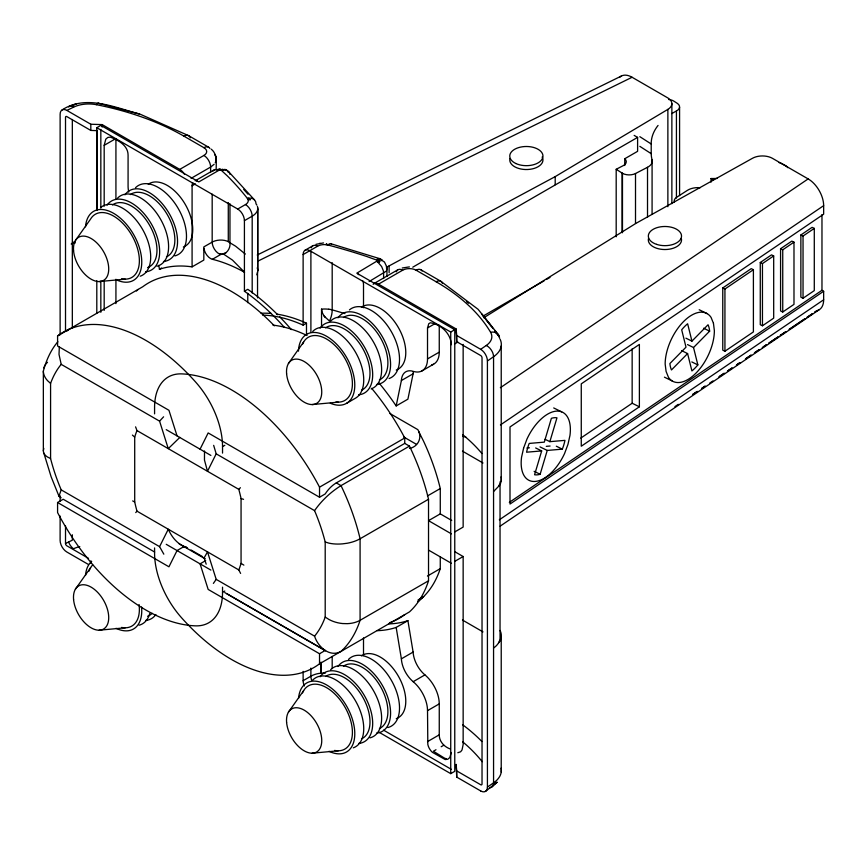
<?xml version="1.0" encoding="UTF-8"?>
<svg xmlns="http://www.w3.org/2000/svg" width="867" height="867" viewBox="0 0 867 867"><rect width="100%" height="100%" fill="white"/><g stroke="black" fill="none" stroke-linecap="round" stroke-linejoin="round"><path stroke-width="1.3" d="M72.329 327.813L72.329 119.494M216.176 170.062C216.1 163.05 217.584 154.088 211.234 149.167M386.942 276.497L386.942 268.521M320.974 662.323L320.942 673.16L321.05 662.345M245.339 254.064L235.575 246.185L229.961 242.782A11.466 6.297 -2.3 0 0 213.011 241.655L203.821 246.911L203.821 260.078L192.084 266.863A172.696 99.705 60 0 0 159.43 269.269L158.78 265.345M61.134 497.777L58.978 496.206L61.199 489.866A141.386 81.628 60 0 1 50.579 458.524L50.579 383.431A141.386 81.628 60 0 1 61.199 364.357L59.021 354.43L59.324 346.757M104.181 206.216L104.181 145.331L105.807 139.121L107.844 137.43L110.347 137.138C118.183 140.129 128.067 145.407 128.078 155.085L128.078 186.037A25.988 15.01 60 0 0 128.739 192.073M204.504 450.992L204.471 460.074L207.495 471.29L216.197 453.842L213.661 445.356M413.364 371.672A21.447 12.387 60 0 0 413.115 373.775L407.902 399.167L396.165 405.94L401.378 380.548A21.447 12.387 60 0 1 413.18 371.347A25.988 15.01 60 0 0 427.518 358.916L427.518 327.964L428.775 323.694L430.335 322.784C440.967 324.388 450.938 333.578 451.317 344.73M451.284 752.491L449.789 757.574L447.751 759.264L445.248 759.557L432.373 752.318A9.104 5.256 60 0 1 427.821 744.428L427.518 710.658A25.988 15.01 60 0 0 413.18 681.679A21.447 12.387 60 0 1 401.378 658.844L396.165 627.426L407.902 620.653L413.115 652.06A21.447 12.387 60 0 0 424.928 674.894A25.988 15.01 60 0 1 439.255 703.885L439.255 734.837C439.179 741.523 444.229 746.866 450.298 748.99M257.196 267.903A18.998 11.163 0.1 0 1 257.553 272.151L256.827 274.85M311.231 247.864A9.494 5.484 60 0 1 317.604 246.195A9.494 5.473 0 0 1 326.068 244.689L328.257 245.09A464.95 268.434 0 0 1 367.131 256.632L377.253 260.284A1.897 1.095 0 0 1 377.459 260.783L356.803 273.159L454.763 329.709L454.763 771.327L450.732 773.646L378.543 731.965M50.579 458.524L47.512 457.017A25.11 12.062 -7.9 0 1 43.35 450.797L43.35 371.109C46.124 360.705 50.698 350.04 57.861 341.761M43.35 450.797L43.816 448.402M206.183 564.189L204.168 557.839L207.495 551.867L216.197 579.362L314.569 636.15C317.842 646.706 329.633 657.771 341.024 651.42A166.052 95.869 60 0 0 360.087 620.306L428.526 580.792L428.526 499.251A166.052 95.869 60 0 0 409.462 446.115L404.748 443.395L336.309 482.897A24.666 14.24 -60 0 0 325.158 493.984L319.533 497.235L208.167 432.936L200.071 449.182M440.273 556.647L440.273 568.644A160.362 92.585 60 0 1 423.573 596.669L417.818 601.633M535.654 447.957L541.68 450.916L534.581 474.748A30.844 16.321 -63.8 0 0 540.141 474.271L547.24 450.439L562.325 449.149A30.844 16.321 -63.8 0 0 564.948 440.371L549.862 441.661L545.04 439.287M549.862 441.661L556.961 417.829A30.844 16.321 -63.8 0 0 551.39 418.306L544.292 442.137L529.206 443.427A30.844 16.321 -63.8 0 0 526.594 452.206L541.68 450.916M219.113 170.214L217.834 169.813L218.05 169.184L219.113 170.214L220.229 170.008A1.897 1.095 0 0 1 221.096 170.127L227.414 175.968A464.95 268.434 0 0 1 247.398 198.413L248.092 199.67A9.494 5.473 0 0 1 245.48 204.558L237.71 209.045L96.801 127.698L96.801 210.323M326.068 244.689L326.523 243.562L327.184 244.852L328.875 244.407A9.494 3.219 -75.2 0 1 331.443 244.256M163.83 554.176L159.582 546.665L168.274 529.217C171.72 537.031 177.572 544.465 185.993 547.088A24.894 14.371 0 0 1 182.677 547.305L177.052 550.556L168.946 566.801L57.58 502.502L57.58 512.57A165.109 95.327 60 0 0 195.628 625.855A66.423 38.354 60 0 0 222.537 592.356L224.791 591.056M213.38 583.415L216.197 579.362M499.468 484.447A28.264 16.321 0 0 1 498.568 486.365L493.561 491.535M212.914 171.102L214.94 169.531L217.834 169.813M314.569 636.15A141.386 81.628 60 0 0 325.201 617.076L325.201 541.994A141.386 81.628 60 0 0 314.569 510.641C321.549 500.627 330.652 492.055 341.024 485.628L409.462 446.115M75.407 240.517L90.591 219.048A36.49 21.068 60 0 1 133.193 237.818A36.49 21.068 60 0 1 121.553 278.784M75.407 589.159L90.591 567.69M288.429 363.511L303.623 342.042M288.429 712.154L303.623 690.685M498.568 486.365L499.977 484.642A33.206 19.172 0 0 0 501.083 476.85M498.568 642.87L499.977 641.147A33.206 19.172 0 0 0 500.064 630.45M135.74 512.603L136.975 511.151A141.386 81.628 60 0 1 134.71 501.982L134.71 437.131A141.386 81.628 60 0 1 136.975 430.574L135.588 426.857M179.881 437.358L168.274 448.651L159.582 421.156L163.603 416.81M328.257 245.09L328.875 244.407M240.603 573.412L238.804 569.933A141.386 81.628 60 0 0 241.059 563.387L241.059 498.525A141.386 81.628 60 0 0 238.804 489.367L240.397 487.698M685.916 338.173L691.942 341.132L708.046 324.767A30.844 16.321 -63.8 0 1 709.639 331.172L693.535 347.537L697.848 364.899A30.844 16.321 -63.8 0 1 691.909 370.935L687.596 353.573L681.57 350.615M687.596 353.573L671.481 369.938A30.844 16.321 -63.8 0 1 669.898 363.533L686.003 347.168L681.69 329.807A30.844 16.321 -63.8 0 1 687.629 323.77L691.942 341.132M214.116 164.296L210.627 167.071L191.065 178.353M385.707 271.512L369.093 281.558M256.86 205.121A18.976 10.957 0 0 0 256.036 203.886A9.494 7.044 -38.3 0 0 248.753 198.153L247.821 199.031L250.509 199.681L248.092 199.67M492.174 786.727L496.997 782.272L485.444 791.419M495.642 783.508L496.997 782.272M418.707 600.929L423.573 596.669L417.894 600.137M409.484 448.434C418.468 446.743 422.597 437.066 417.818 429.631L389.977 413.559M67.084 330.912L69.642 328.951M221.096 170.127L222.407 169.184L221.345 170.214L222.624 169.813A9.494 5.484 -60 0 1 227.956 171.991M418.913 599.682L423.573 596.669M373.092 284.203A9.494 5.484 60 0 1 378.521 284.138L456.107 328.94L456.725 335.496L480.676 349.325L486.3 345.456A23.723 13.699 0 0 0 490.57 332.234A227.728 131.481 0 0 0 436.09 281.742L416.095 270.201A9.494 5.473 0 0 0 402.667 270.201A9.494 5.484 60 0 0 396.295 271.87M480.676 790.932A9.504 5.484 60 0 0 487.427 787.084L487.417 360.965L493.561 356.727A33.206 19.172 0 0 0 500.064 339.149M487.417 787.073L493.561 782.847A33.206 19.172 0 0 0 501.083 768.162M500.346 387.712L808.152 178.916A21.859 12.626 60 0 1 823.661 205.674L823.65 214.182L510.002 426.954L510.002 504.041L823.65 291.269L821.97 290.304L821.97 214.561M500.422 424.928L823.65 205.663M722.764 287.952L751.234 268.64L753.401 269.702L753.401 331.909L724.931 351.222L722.764 350.16L722.764 287.952L724.931 289.014L753.401 269.702M760.272 262.495L771.522 254.865L773.689 255.938L773.689 318.146L762.451 325.775L760.272 324.702L760.272 262.495L762.451 263.568L773.689 255.938M780.571 248.731L791.82 241.102L793.988 242.164L793.988 304.371L782.738 312.001L780.571 310.939L780.571 248.731L782.738 249.804L793.988 242.164M800.87 234.968L812.119 227.338L814.286 228.4L814.286 290.608L803.037 298.237L800.87 297.175L800.87 234.968L803.037 236.03L814.286 228.4M580.749 438.128L632.151 403.253L632.151 348.848M639.38 406.796L581.269 446.223L581.269 383.853L639.38 344.427L639.38 406.796L632.151 403.253M509.319 502.394L821.97 290.304M499.305 519.821L823.65 299.798L823.65 291.269M500.107 526.182L819.109 309.779M701.696 388.416L705.066 386.151M719.632 376.321L724.118 373.298M727.478 371.033L731.965 368.009M736.451 364.985L739.811 362.72M763.35 346.843L766.721 344.578L762.277 347.613M768.953 343.061L777.927 337.014M785.773 331.725L780.17 335.507L785.795 331.736M817.158 310.559L814.915 312.066L817.158 310.559A21.805 12.604 60 0 0 823.65 299.798M674.916 406.601L678.276 404.336M701.793 388.449L705.153 386.183M709.639 383.16L712.999 380.895M718.602 377.112L724.194 373.33M727.554 371.054L732.041 368.031M736.517 365.007L739.876 362.742M768.996 343.072L777.959 337.025M483.732 317.766L636.042 223.307L752.523 158.26A14.23 8.215 0 0 1 772.475 158.347L808.152 178.916M229.961 203.723L229.961 242.782A9.494 7.814 -62 0 1 225.929 252.741L223.621 254.129L220.749 254.475L212.393 259.298A9.494 5.484 60 0 1 203.94 248.406M386.324 267.957A14.23 8.215 0 0 1 389.12 265.887L555.194 176.63L667.872 109.383A14.23 8.215 0 0 0 667.709 97.863L632.086 77.261A21.859 12.615 60 0 0 619.504 77.445M96.801 127.698L100.832 125.368L198.792 181.929L218.885 170.322M104.181 145.331L114.856 139.164M60.126 334.77L60.126 114.271A9.504 5.484 60 0 1 66.857 110.412L90.818 124.241L102.176 124.599L179.762 169.39L203.918 155.442A9.494 5.473 0 0 0 203.918 147.693L183.923 136.152A227.728 131.481 0 0 0 96.465 104.701A23.723 13.699 0 0 0 73.554 107.161A9.494 4.985 64.2 0 0 68.623 106.966M195.162 180.813L214.138 169.856M192.084 266.863L192.084 185.798L195.433 183.869M159.43 269.269L161.565 268.033M284.441 327.466A175.546 101.352 60 0 0 244.418 291.236L244.418 220.662L252.189 216.176A18.976 10.957 0 0 0 257.423 206.411M177.052 435.895L168.946 410.297L57.58 345.998L57.58 335.93L142.795 286.728A165.109 95.327 60 0 1 274.362 325.851M305.086 250.216L312.868 245.729M262.788 315.144A175.546 101.352 60 0 1 303.125 325.125L303.125 254.562L317.604 246.195M244.418 291.236L247.767 289.296A175.546 101.352 60 0 1 277.689 314.754M373.775 283.672L397.931 269.724M303.125 325.125L306.485 323.196L306.485 335.236M378.521 284.138L402.667 270.201M412.768 267.188L637.603 137.387L637.603 151.324L624.749 158.748A9.158 5.289 0 0 1 623.254 165.63L616.188 169.282L616.188 236.778M57.58 502.502L63.215 499.251L154.651 552.041M427.518 327.964L434.985 323.651M222.537 453.094L222.537 446.624L224.835 445.302M303.125 254.562A9.494 5.484 60 0 1 309.833 250.682L450.732 332.039L454.763 329.709M483.233 315.989L544.129 280.832M546.47 279.477L549.981 277.451M346.54 403.35L355.481 398.181A39.849 23.008 60 0 0 353.855 349.488A39.849 23.008 60 0 0 312.759 331.389M427.518 358.916L439.255 352.143L439.255 325.223M454.611 343.95L457.809 342.097M401.378 380.548L413.115 373.775M421.817 370.989L433.565 364.216M319.533 497.235L319.533 487.167L404.748 437.965A165.109 95.327 60 0 0 371.64 388.318M205.696 560.602L200.071 563.843L208.167 589.441L319.533 653.74L325.158 650.488L226.688 593.635M427.431 495.957L440.273 488.544A160.362 92.585 60 0 0 423.573 441.238L418.707 431.571M428.526 499.251L360.087 538.765A24.46 11.802 -7.1 0 1 347.407 543.208L342.573 543.858A25.11 11.845 -7.1 0 1 328.886 543.132L325.201 541.994M451.707 520.482L440.273 513.871L428.526 520.655L451.404 533.866M454.611 532.013L463.151 527.082L463.151 344.427M427.431 576.056L440.273 568.644M454.611 561.448L463.151 556.527L463.151 744.59L462.024 749.966L460.626 751.776L457.819 752.729M154.575 547.933L154.575 553.113A66.423 38.354 60 0 0 181.496 617.694A165.109 95.327 60 0 0 319.533 663.808L409.462 611.907A166.052 95.869 60 0 0 428.526 580.792M304.404 685.97A9.494 5.484 60 0 1 303.125 680.682L310.895 676.195A18.976 10.957 0 0 1 325.526 673.009M401.378 658.844L413.115 652.06M413.18 681.679L424.928 674.894M427.518 710.658L439.255 703.885M427.518 741.621L439.255 734.837M435.982 749.738L433.381 751.234L444.023 757.845A10.274 5.939 60 0 0 446.418 758.755M441.184 746.736L443.785 745.23M221.638 170.365L223.122 170.181A9.494 6.622 -46.4 0 1 229.863 174.256M616.188 169.282L622.473 173.313A9.494 5.473 0 0 0 635.511 173.519L647.519 167.298A14.23 8.215 0 0 0 652.082 159.94A75.906 43.827 0 0 1 651.215 153.676L651.215 143.987A75.906 43.827 0 0 1 658.053 125.444M257.228 255.006L621.151 76.155M257.651 261.249L632.086 77.261M62.099 109.925C85.941 94.319 114.737 107.443 139.121 113.924M66.867 110.412L73.554 107.161M88.532 558.337L66.867 545.82A1.897 1.095 60 0 1 65.513 543.49L72.34 540.195L72.329 534.776M376.831 259.97L377.947 259.493A9.494 5.484 -60 0 1 383.279 261.671M72.329 242.684L75.191 241.568M212.177 194.165L212.177 242.088A9.494 5.484 60 0 0 219.524 254.042L222.006 254.031A1.821 0.737 -12.3 0 1 222.808 253.955L225.929 252.741M71.181 244.006L75.31 242.868M69.241 106.468L76.643 103.834L69.967 106.175M315.956 244.331L323.499 242.912M319.533 243.41L320.107 243.259M402.266 267.99L409.387 266.895M377.253 260.284L379.323 259.786L376.614 259.872L377.308 259.2A9.494 4.021 -70.7 0 1 381.22 260.739M247.398 198.413L248.753 198.153M99.098 281.569L125.292 279.152M312.131 404.564L338.325 402.147M99.098 630.211L125.292 627.795M312.131 753.206L338.325 750.789M526.908 448.011L529.423 447.795M546.297 446.353L550.079 446.028M65.513 331.118L65.513 117.381A1.897 1.095 60 0 1 66.867 116.611L90.818 130.44L97.126 130.635M376.896 261.552L379.323 262.3L377.091 261.422M377.459 260.783L379.909 261.043L377.427 260.945L379.768 261.693L377.362 261.119M98.632 103.303L140.107 114.173L188.659 135.685L208.654 147.227M462.859 436.285L465.85 437.087M330.565 243.638L379.432 258.572M241.059 498.525L243.551 499.338M344.925 313.583L332.191 309.855A18.901 11.087 -1 0 0 328.777 309.183M219.524 254.042L220.749 254.475M699.214 309.736L707.158 313.637M703.614 328.214L709.639 331.172M687.509 344.578L693.535 347.537M691.823 361.94L697.848 364.899M664.425 377.156L672.369 381.068M553.699 407.945L561.643 411.847M556.311 446.191L562.325 449.149M540.011 446.895L547.24 450.439M534.115 471.312L540.141 474.271M711.027 182.157L711.027 178.526L713.4 179.751M132.673 500.92L134.71 501.982M634.156 135.393L637.603 137.387M420.831 269.724L440.826 281.276L478.085 309.302L498.579 334.879M456.107 328.94L456.725 341.696L480.676 355.524A1.897 1.095 60 0 1 482.03 357.854L482.03 783.963A1.897 1.095 60 0 1 480.676 784.733L456.725 770.904L456.107 764.347L456.725 777.103L480.676 790.932M462.458 451.143L482.984 462.989M403.632 436.935L416.518 444.381M336.309 482.897L341.024 485.628A166.052 95.869 60 0 1 360.087 538.765L360.087 620.306A24.46 16.115 8.3 0 1 347.396 623.666L342.573 623.546A25.11 16.766 8.5 0 1 328.951 619.471L325.201 617.076M455.142 551.9L463.151 556.527M428.526 550.09L451.404 563.301M61.199 364.357L159.582 421.156M216.197 453.842L314.569 510.641M166.236 429.653L210.876 455.424M136.975 430.574L238.804 489.367M462.458 620.035L482.984 631.891M136.975 511.151L238.804 569.933M185.224 546.644L187.543 547.977M191.022 549.981L202.607 556.679M179.111 543.804L204.991 558.749M166.236 544.313L210.876 570.085M61.199 489.866L159.582 546.665M88.532 564.536L66.867 552.019A9.504 5.484 60 0 1 60.116 540.379L60.126 516.038M224.748 592.551L325.569 650.824M383.539 730.133L451.263 769.3M241.059 563.387L243.865 565.132M639.835 136.672L651.215 143.987M639.835 146.35L651.215 153.676M321.538 326.686L321.538 309.096L322.253 312.629L324.15 316.097L329.438 321.018A9.494 3.305 -76.1 0 0 332.191 309.855L332.191 262.679M377.947 262.257L381.643 266.559L383.279 270.591A9.494 5.484 60 0 1 383.604 273.17L383.604 278.502M132.413 435.093L134.71 437.131M50.579 383.431L47.512 380.635A25.11 16.549 9.2 0 1 43.35 371.109M228.411 171.428L254.389 199.768M324.15 316.097L325.385 317.593M493.193 328.669L481.846 314.136L489.833 324.54M494.634 330.782L499.446 337.014L494.754 330.75A237.222 136.953 0 0 1 496.184 332.874M204.168 557.839L204.731 558.597M384.319 261.736L386.617 266.516M219.644 170.062L219.102 168.935L219.936 170.019L220.229 168.848L220.229 170.008M58.978 496.206L51.12 476.742L43.838 453.083M215.861 157.317L215.222 154.521L215.948 157.61A18.976 10.957 0 0 1 215.254 162.703M257.705 207.733L257.727 271.078L257.716 209.055M803.037 236.03L803.037 298.237M782.738 249.804L782.738 312.001M762.451 263.568L762.451 325.775M724.931 289.014L724.931 351.222M679.576 107.215L679.576 195.595M668.62 99.488A9.494 5.473 0 0 1 673.637 101.005L677.16 103.26A9.494 5.473 0 0 1 676.433 110.998L676.433 198.044M671.871 103.606L671.871 203.637M667.872 109.383L667.872 206.714M652.082 159.94L652.082 213.943M647.519 167.298L647.519 217.249M635.511 173.519L635.511 223.469M624.749 158.748L624.749 165.499M622.473 173.313L622.473 232.714M622.116 173.097L622.116 232.497M555.194 176.63L555.194 184.736M501.224 345.976L501.224 480.784M501.224 637.278L501.224 772.085M500.042 481.857L500.042 637.007A28.264 16.321 0 0 1 493.561 648.039M456.725 335.496L456.725 341.696M456.725 770.904L456.725 777.103M450.732 332.039L450.732 773.646M440.273 488.544L440.273 513.871M404.748 437.965L404.748 443.395M389.12 265.887L389.12 272.65M363.511 307.742L363.511 284.777A9.494 5.484 60 0 0 362.785 280.832M363.511 637.939L363.511 655.506M332.191 656.449L332.191 668.576M319.533 653.74L319.533 663.808M310.895 251.419L310.895 332.31M310.895 668.099L310.895 676.195A9.494 5.484 60 0 0 311.632 680.129M303.125 671.361L303.125 680.682M257.542 272.151L257.542 297.858M252.189 293.013L252.189 216.176A9.494 5.484 60 0 0 245.48 204.558M247.767 293.317L247.767 302.681M228.281 202.531L228.281 241.655M222.537 587.176L222.537 592.356M210.627 172.457L210.627 167.071A9.494 5.484 60 0 0 203.918 155.442M154.575 413.852L154.575 407.382A66.423 38.354 60 0 1 181.496 373.883A165.109 95.327 60 0 1 319.533 487.167M115.929 138.557L115.929 199.432M115.929 279.261L115.929 303.613M104.181 280.626L104.181 310.397M102.176 124.599L102.176 127.081M100.832 129.432L100.832 208.004M100.832 281.157L100.832 312.315M97.082 130.364L97.082 210.237M96.801 280.767L96.801 313.28M90.818 124.241L90.818 130.44M90.818 560.895L90.818 563.377M65.513 525.911L65.513 543.501M60.126 495.74L60.126 501.159M302.518 344.253A36.49 21.068 60 0 1 344.849 358.299A36.49 21.068 60 0 1 335.854 401.985M361.387 307.178A36.056 20.819 60 0 1 398.831 328.355A36.056 20.819 60 0 1 396.262 370.014M298.454 351.168A39.849 23.008 60 0 1 326.198 336.06A39.849 23.008 60 0 1 354.711 382.694A39.849 23.008 60 0 1 330.284 403.22M337.989 317.821A39.849 23.008 60 0 1 382.325 336.678A39.849 23.008 60 0 1 376.484 384.493M349.444 309.887A39.849 23.008 60 0 1 391.266 331.508A39.849 23.008 60 0 1 389.077 378.543M343.495 317.506A36.056 20.819 60 0 1 380.472 337.859A36.056 20.819 60 0 1 379.399 379.93M320.096 328.149A39.849 23.008 60 0 1 364.433 347.006A39.849 23.008 60 0 1 358.591 394.821M330.652 321.061A39.849 23.008 60 0 1 372.843 340.937A39.849 23.008 60 0 1 371.184 388.871M325.602 327.834A36.056 20.819 60 0 1 362.579 348.187A36.056 20.819 60 0 1 361.506 390.258M139.067 604.537A36.49 21.068 60 0 1 121.553 627.426M89.041 571.115A36.49 21.068 60 0 1 92.704 564.926M141.581 607.019A39.849 23.008 60 0 1 116.026 628.315M85.508 575.45A39.849 23.008 60 0 1 91.685 561.361M149.742 613.457A39.849 23.008 60 0 1 139.088 625.215M155.876 614.519A39.849 23.008 60 0 1 145.558 620.469M152.137 613.327A36.056 20.819 60 0 1 147.574 616.274M212.393 259.298A175.546 101.352 60 0 1 244.548 272.281L232.443 260.067L223.469 254.053A1.886 0.769 -12.3 0 0 222.808 253.966M192.084 185.798A9.494 5.484 60 0 1 192.81 182.709M196.722 181.105A9.494 5.484 60 0 1 197.741 181.42M57.58 335.93A165.109 95.327 60 0 1 195.628 382.044A66.423 38.354 60 0 1 222.537 446.624M237.71 209.045A9.494 5.484 60 0 1 244.418 220.662M136.422 291.019A166.052 95.869 60 0 1 138.081 289.437M243.725 189.44A474.444 273.918 0 0 1 247.995 194.208M279.553 316.65A175.546 101.352 60 0 1 291.355 329.623M43.816 367.922A24.46 16.115 8.3 0 1 47.501 362.298M148.257 184.248A36.056 20.819 60 0 1 185.701 205.176A36.056 20.819 60 0 1 183.36 246.976M85.508 226.807A39.849 23.008 60 0 1 114.401 213.791A39.849 23.008 60 0 1 141.744 261.162A39.849 23.008 60 0 1 116.026 279.673M100.626 207.56A39.849 23.008 60 0 1 142.448 229.181A39.849 23.008 60 0 1 140.259 276.205M124.956 194.826A39.849 23.008 60 0 1 169.293 213.683A39.849 23.008 60 0 1 163.451 261.498M135.512 187.738A39.849 23.008 60 0 1 178.234 208.513A39.849 23.008 60 0 1 174.874 255.906M130.364 194.587A36.056 20.819 60 0 1 167.342 214.691A36.056 20.819 60 0 1 166.475 256.892M107.064 205.154A39.849 23.008 60 0 1 151.4 224.011A39.849 23.008 60 0 1 145.558 271.826M117.619 198.066A39.849 23.008 60 0 1 160.341 218.842A39.849 23.008 60 0 1 156.981 266.234M112.472 204.915A36.056 20.819 60 0 1 149.915 225.832A36.056 20.819 60 0 1 147.574 267.643M302.518 692.896A36.49 21.068 60 0 1 345.326 707.775A36.49 21.068 60 0 1 334.586 750.421M361.387 655.82A36.056 20.819 60 0 1 398.831 676.997A36.056 20.819 60 0 1 396.262 718.656M298.541 698.444A39.849 23.008 60 0 1 327.423 685.429A39.849 23.008 60 0 1 354.776 732.799A39.849 23.008 60 0 1 329.059 751.31M312.759 680.031A39.849 23.008 60 0 1 354.95 699.907A39.849 23.008 60 0 1 353.292 747.842M337.989 666.463A39.849 23.008 60 0 1 382.325 685.309A39.849 23.008 60 0 1 376.484 733.135M348.534 659.364A39.849 23.008 60 0 1 391.266 680.151A39.849 23.008 60 0 1 387.896 727.543M343.495 666.149A36.056 20.819 60 0 1 380.472 686.501A36.056 20.819 60 0 1 379.399 728.573M320.096 676.791A39.849 23.008 60 0 1 364.433 695.648A39.849 23.008 60 0 1 358.591 743.463M330.652 669.692A39.849 23.008 60 0 1 373.374 690.479A39.849 23.008 60 0 1 370.003 737.871M325.602 676.477A36.056 20.819 60 0 1 362.579 696.83A36.056 20.819 60 0 1 361.506 738.901M462.642 741.773A227.728 131.481 0 0 1 482.193 761.681M416.095 270.201A9.494 5.484 -60 0 1 422.066 270.981M480.676 349.336A9.504 5.484 60 0 1 487.427 360.965M436.09 281.742A9.494 5.484 -60 0 1 442.463 283.411M490.57 332.234A9.494 7.337 -30.6 0 1 499.555 338.206M486.3 345.456A9.494 5.939 55.5 0 1 493.561 356.727L493.561 782.847A9.494 5.939 55.5 0 1 489.595 787.821M466.609 301.673A237.222 136.953 0 0 1 468.559 303.233M489.161 323.489A237.222 136.953 0 0 1 491.632 326.577M462.599 724.714A237.222 136.953 0 0 1 481.911 741.534M462.815 434.746A229.625 132.575 0 0 1 481.944 453.549M386.389 266.494A11.39 6.578 0 0 1 386.389 270.558M321.549 309.151A18.998 10.935 -0.9 0 1 328.745 309.259M439.255 352.143A25.988 15.01 60 0 1 431.658 364.942M396.165 627.426A172.696 99.705 60 0 1 377.243 630.667M378.901 382.846A172.696 99.705 60 0 1 396.165 405.94M357.854 273.853A9.494 5.484 60 0 1 358.873 274.731M407.902 620.653A172.696 99.705 60 0 1 388.98 623.882M404.748 614.616A165.109 95.327 60 0 1 389.478 622.744M273.007 325.147A165.109 95.327 60 0 1 307.016 335.507M261.151 313.247A175.546 101.352 60 0 1 271.273 313.486M276.508 314.092A175.546 101.352 60 0 1 306.485 323.196M542.157 156.992A16.603 9.591 0 0 1 527.667 169.509A16.603 9.591 0 0 1 509.969 158.455M681.321 238.447A16.603 9.591 0 0 1 664.924 249.533A16.603 9.591 0 0 1 648.516 238.447M671.827 113.599A75.906 43.827 0 0 1 676.433 110.998M79.786 546.6A23.723 13.699 0 0 0 73.554 548.778A9.494 4.985 64.2 0 1 68.623 542.189M179.762 169.39A9.494 5.484 60 0 1 184.508 174.397M203.918 147.693A9.494 5.484 -60 0 1 209.89 148.474M183.923 136.152A9.494 5.484 -60 0 1 190.296 137.82M96.465 104.701A9.494 2.503 -78.8 0 1 98.946 103.693M787.745 167.667A9.494 5.473 0 0 0 785.48 165.575L781.568 163.538A9.494 5.473 0 0 0 779.075 162.606M700.178 187.705A14.23 8.215 0 0 0 687.423 190.339L676.661 197.275A9.494 5.473 0 0 0 674.439 202.076M717.453 178.396A75.906 43.827 0 0 1 711.027 178.526M523.581 448.185L521.555 457.223A37.953 20.082 -63.8 0 0 535.297 481.434A37.953 20.082 -63.8 0 0 564.558 453.549L567.961 444.392L569.977 435.353A37.953 20.082 -63.8 0 0 556.246 411.142A37.953 20.082 -63.8 0 0 526.984 439.027L523.581 448.185M697.22 391.44L692.733 394.463L697.317 391.483M751.017 355.156L745.414 358.938L751.082 355.177M758.874 349.867L754.388 352.891L758.918 349.878M804.825 318.872L789.133 329.449L804.836 318.872M812.672 313.583L807.069 317.355L812.682 313.583M713.454 323.293L711.07 317.409A37.953 20.082 -63.8 0 0 683.402 321.733A37.953 20.082 -63.8 0 0 665.162 364.042L666.084 371.412L668.457 377.297A37.953 20.082 -63.8 0 0 696.136 372.973A37.953 20.082 -63.8 0 0 714.365 330.663L713.454 323.293M286.609 373.829A24.915 14.392 60 0 0 314.493 404.25A24.915 14.392 60 0 0 311.296 367.37A24.915 14.392 60 0 0 286.609 373.829M73.576 599.476A24.915 14.392 60 0 0 101.461 629.908A24.915 14.392 60 0 0 98.264 593.017A24.915 14.392 60 0 0 73.576 599.476M73.576 250.834A24.915 14.392 60 0 0 101.461 281.266A24.915 14.392 60 0 0 98.264 244.375A24.915 14.392 60 0 0 73.576 250.834M286.609 722.46A24.915 14.392 60 0 0 314.493 752.892A24.915 14.392 60 0 0 311.296 716.012A24.915 14.392 60 0 0 286.609 722.46M515.919 163.538A16.603 9.591 0 0 0 542.764 157.588A16.603 9.591 0 0 0 520.417 147.13A16.603 9.591 0 0 0 515.919 163.538M656.622 244.375A16.603 9.591 0 0 0 681.527 236.073A16.603 9.591 0 0 0 656.622 227.772A16.603 9.591 0 0 0 656.622 244.375"/></g></svg>
